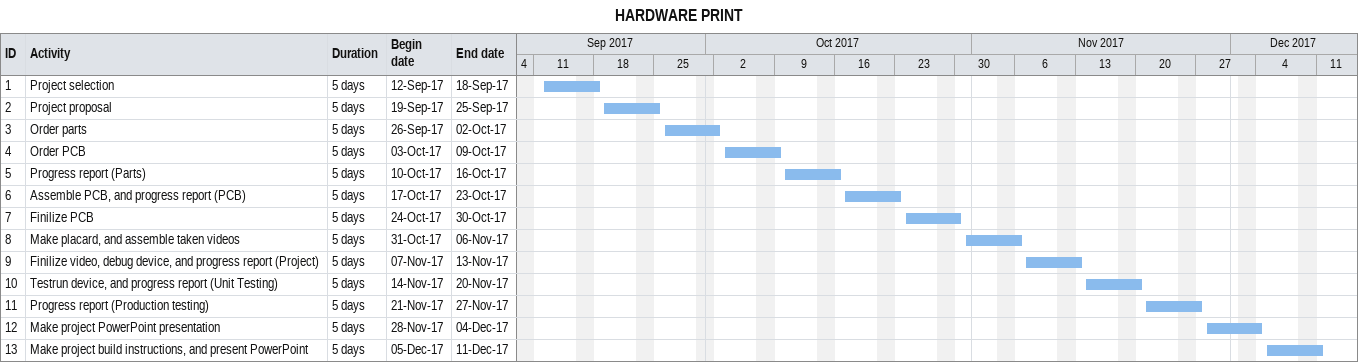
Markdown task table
HARDWARE PRINT

| ID | Task | Duration | Start | Finish |
|---|---|---|---|---|
| 1 | Project selection | 5d | 2017-09-12 | 2017-09-18 |
| 2 | Project proposal | 5d | 2017-09-19 | 2017-09-25 |
| 3 | Order parts | 5d | 2017-09-26 | 2017-10-02 |
| 4 | Order PCB | 5d | 2017-10-03 | 2017-10-09 |
| 5 | Progress report (Parts) | 5d | 2017-10-10 | 2017-10-16 |
| 6 | Assemble PCB, and progress report (PCB) | 5d | 2017-10-17 | 2017-10-23 |
| 7 | Finilize PCB | 5d | 2017-10-24 | 2017-10-30 |
| 8 | Make placard, and assemble taken videos | 5d | 2017-10-31 | 2017-11-06 |
| 9 | Finilize video, debug device, and progress report (Project) | 5d | 2017-11-07 | 2017-11-13 |
| 10 | Testrun device, and progress report (Unit Testing) | 5d | 2017-11-14 | 2017-11-20 |
| 11 | Progress report (Production testing) | 5d | 2017-11-21 | 2017-11-27 |
| 12 | Make project PowerPoint presentation | 5d | 2017-11-28 | 2017-12-04 |
| 13 | Make project build instructions, and present PowerPoint | 5d | 2017-12-05 | 2017-12-11 |
